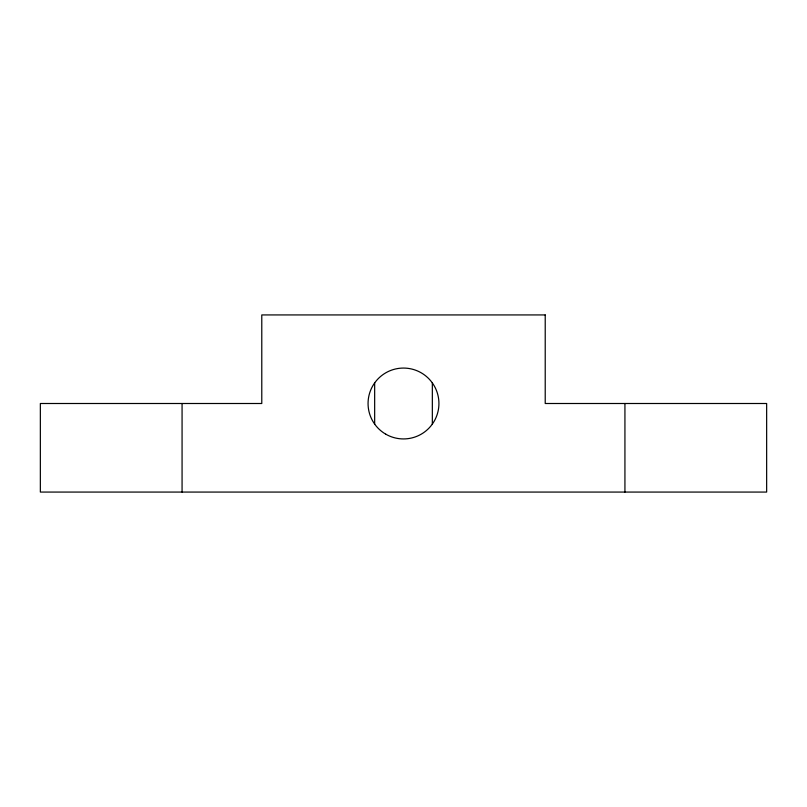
<?xml version="1.0" encoding="UTF-8"?>
<svg xmlns="http://www.w3.org/2000/svg" width="807" height="807" viewBox="0 0 807 807"><rect width="100%" height="100%" fill="white"/><g stroke="black" fill="none" stroke-linecap="round" stroke-linejoin="round"><path stroke-width="1.21" d="M624.931 403.5L624.931 492.068M432.34 382.77L432.34 424.23M374.66 382.77L374.66 424.23M182.069 403.5L182.069 492.068M545.219 314.932L261.781 314.932L261.781 403.5L40.35 403.5L40.35 492.068L766.65 492.068L766.65 403.5L545.219 403.5L545.219 314.932M385.786 434.186A35.427 35.427 0 0 0 438.927 403.5A35.427 35.427 0 0 0 385.786 372.814A35.427 35.427 0 0 0 385.786 434.186"/></g></svg>
